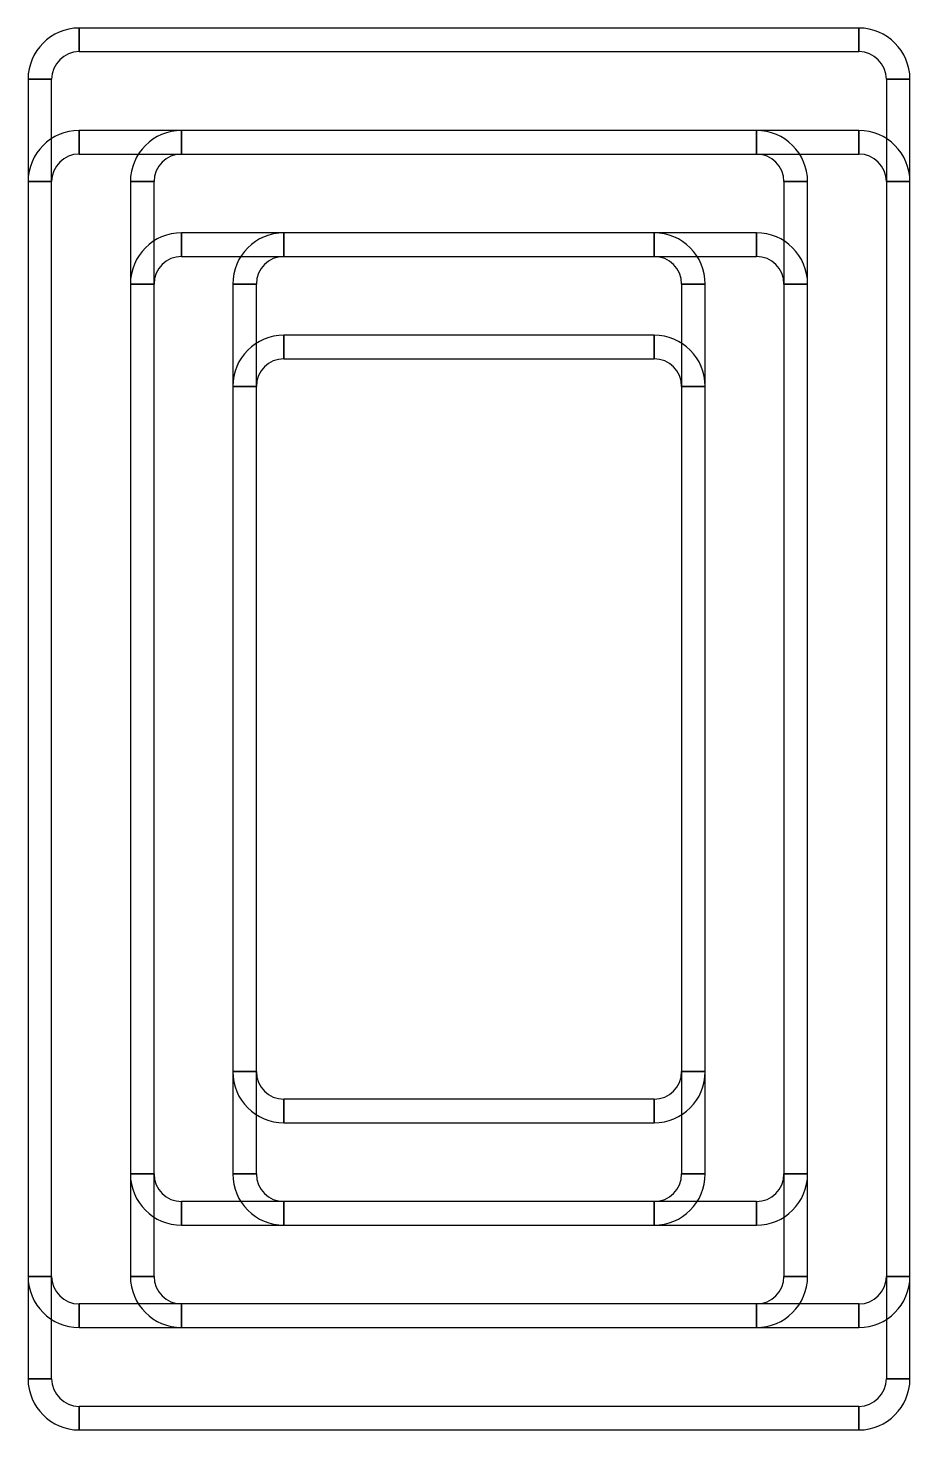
# Model space of a CAD drawing. Header units: metres. Extents: x -56 to 56, y -89 to 89.
import ezdxf

# ---------------------------------------------------------------- set-up
doc = ezdxf.new("R2010")
doc.units = ezdxf.units.M

msp = doc.modelspace()

# ---------------------------------------------------------------- linework, layer by layer
at = {"layer": 'PARAMETRIX'}
for p, q in [((49.5, 89), (-49.5, 89)), ((-49.5, 89), (-49.5, 86)), ((-49.5, 86), (-49.5, 89)), ((49.5, 89), (49.5, 86)), ((49.5, 86), (49.5, 89)), ((-49.5, 86), (49.5, 86)), ((-56, 82.5), (-53, 82.5)), ((-56, 82.5), (-56, -82.5)), ((-53, 82.5), (-56, 82.5)), ((-53, -82.5), (-53, 82.5)), ((56, 82.5), (53, 82.5)), ((53, 82.5), (53, -82.5)), ((53, 82.5), (56, 82.5)), ((56, -82.5), (56, 82.5)), ((49.5, 76), (-49.5, 76)), ((-49.5, 76), (-49.5, 73)), ((-49.5, 73), (-49.5, 76)), ((36.5, 76), (-36.5, 76)), ((-36.5, 76), (-36.5, 73)), ((-36.5, 73), (-36.5, 76)), ((36.5, 76), (36.5, 73)), ((36.5, 73), (36.5, 76)), ((49.5, 76), (49.5, 73)), ((49.5, 73), (49.5, 76)), ((-49.5, 73), (49.5, 73)), ((-36.5, 73), (36.5, 73)), ((-56, 69.5), (-53, 69.5)), ((-56, 69.5), (-56, -69.5)), ((-53, 69.5), (-56, 69.5)), ((-53, -69.5), (-53, 69.5)), ((-43, 69.5), (-40, 69.5)), ((-43, 69.5), (-43, -69.5)), ((-40, 69.5), (-43, 69.5)), ((-40, -69.5), (-40, 69.5)), ((43, 69.5), (40, 69.5)), ((40, 69.5), (40, -69.5)), ((40, 69.5), (43, 69.5)), ((43, -69.5), (43, 69.5)), ((56, 69.5), (53, 69.5)), ((53, 69.5), (53, -69.5)), ((53, 69.5), (56, 69.5)), ((56, -69.5), (56, 69.5)), ((36.5, 63), (-36.5, 63)), ((-36.5, 63), (-36.5, 60)), ((-36.5, 60), (-36.5, 63)), ((23.5, 63), (-23.5, 63)), ((-23.5, 63), (-23.5, 60)), ((-23.5, 60), (-23.5, 63)), ((23.5, 63), (23.5, 60)), ((23.5, 60), (23.5, 63)), ((36.5, 63), (36.5, 60)), ((36.5, 60), (36.5, 63)), ((-36.5, 60), (36.5, 60)), ((-23.5, 60), (23.5, 60)), ((-43, 56.5), (-40, 56.5)), ((-43, 56.5), (-43, -56.5)), ((-40, 56.5), (-43, 56.5)), ((-40, -56.5), (-40, 56.5)), ((-30, 56.5), (-27, 56.5)), ((-30, 56.5), (-30, -56.5)), ((-27, 56.5), (-30, 56.5)), ((-27, -56.5), (-27, 56.5)), ((30, 56.5), (27, 56.5)), ((27, 56.5), (27, -56.5)), ((27, 56.5), (30, 56.5)), ((30, -56.5), (30, 56.5)), ((43, 56.5), (40, 56.5)), ((40, 56.5), (40, -56.5)), ((40, 56.5), (43, 56.5)), ((43, -56.5), (43, 56.5)), ((23.5, 50), (-23.5, 50)), ((-23.5, 50), (-23.5, 47)), ((-23.5, 47), (-23.5, 50)), ((23.5, 50), (23.5, 47)), ((23.5, 47), (23.5, 50)), ((-23.5, 47), (23.5, 47)), ((-30, 43.5), (-27, 43.5)), ((-30, 43.5), (-30, -43.5)), ((-27, 43.5), (-30, 43.5)), ((-27, -43.5), (-27, 43.5)), ((30, 43.5), (27, 43.5)), ((27, 43.5), (27, -43.5)), ((27, 43.5), (30, 43.5)), ((30, -43.5), (30, 43.5)), ((-30, -43.5), (-27, -43.5)), ((-27, -43.5), (-30, -43.5)), ((30, -43.5), (27, -43.5)), ((27, -43.5), (30, -43.5)), ((23.5, -47), (-23.5, -47)), ((-23.5, -47), (-23.5, -50)), ((-23.5, -50), (-23.5, -47)), ((23.5, -50), (23.5, -47)), ((23.5, -47), (23.5, -50)), ((-23.5, -50), (23.5, -50)), ((-43, -56.5), (-40, -56.5)), ((-40, -56.5), (-43, -56.5)), ((-30, -56.5), (-27, -56.5)), ((-27, -56.5), (-30, -56.5)), ((30, -56.5), (27, -56.5)), ((27, -56.5), (30, -56.5)), ((40, -56.5), (43, -56.5)), ((43, -56.5), (40, -56.5)), ((-36.5, -63), (-36.5, -60)), ((36.5, -60), (-36.5, -60)), ((-36.5, -60), (-36.5, -63)), ((23.5, -60), (-23.5, -60)), ((-23.5, -60), (-23.5, -63)), ((-23.5, -63), (-23.5, -60)), ((23.5, -63), (23.5, -60)), ((23.5, -60), (23.5, -63)), ((36.5, -63), (36.5, -60)), ((36.5, -60), (36.5, -63)), ((-36.5, -63), (36.5, -63)), ((-23.5, -63), (23.5, -63)), ((-56, -69.5), (-53, -69.5)), ((-53, -69.5), (-56, -69.5)), ((-43, -69.5), (-40, -69.5)), ((-40, -69.5), (-43, -69.5)), ((43, -69.5), (40, -69.5)), ((40, -69.5), (43, -69.5)), ((53, -69.5), (56, -69.5)), ((56, -69.5), (53, -69.5)), ((-49.5, -76), (-49.5, -73)), ((49.5, -73), (-49.5, -73)), ((-49.5, -73), (-49.5, -76)), ((36.5, -73), (-36.5, -73)), ((-36.5, -73), (-36.5, -76)), ((-36.5, -76), (-36.5, -73)), ((36.5, -76), (36.5, -73)), ((36.5, -73), (36.5, -76)), ((49.5, -76), (49.5, -73)), ((49.5, -73), (49.5, -76)), ((-49.5, -76), (49.5, -76)), ((-36.5, -76), (36.5, -76)), ((-56, -82.5), (-53, -82.5)), ((-53, -82.5), (-56, -82.5)), ((56, -82.5), (53, -82.5)), ((53, -82.5), (56, -82.5)), ((49.5, -86), (-49.5, -86)), ((-49.5, -86), (-49.5, -89)), ((-49.5, -89), (-49.5, -86)), ((49.5, -89), (49.5, -86)), ((49.5, -86), (49.5, -89)), ((-49.5, -89), (49.5, -89))]:
    msp.add_line(p, q, dxfattribs=at)
for centre, radius, start, end in [((-49.5, 82.5), 6.5, 90, 180), ((49.5, 82.5), 6.5, 0, 90), ((-49.5, 82.5), 3.5, 90, 180), ((49.5, 82.5), 3.5, 360, 90), ((-49.5, 69.5), 6.5, 90, 180), ((-36.5, 69.5), 6.5, 90, 180), ((36.5, 69.5), 6.5, 0, 90), ((49.5, 69.5), 6.5, 0, 90), ((-49.5, 69.5), 3.5, 90, 180), ((-36.5, 69.5), 3.5, 90, 180), ((36.5, 69.5), 3.5, 0, 90), ((49.5, 69.5), 3.5, 0, 90), ((-36.5, 56.5), 6.5, 90, 180), ((-23.5, 56.5), 6.5, 90, 180), ((23.5, 56.5), 6.5, 360, 90), ((36.5, 56.5), 6.5, 0, 90), ((-36.5, 56.5), 3.5, 90, 180), ((-23.5, 56.5), 3.5, 90, 180), ((23.5, 56.5), 3.5, 0, 90), ((36.5, 56.5), 3.5, 0, 90), ((-23.5, 43.5), 6.5, 90, 180), ((23.5, 43.5), 6.5, 360, 90), ((-23.5, 43.5), 3.5, 90, 180), ((23.5, 43.5), 3.5, 0, 90), ((-23.5, -43.5), 6.5, 180, 270), ((-23.5, -43.5), 3.5, 180, 270), ((23.5, -43.5), 6.5, 270, 0), ((23.5, -43.5), 3.5, 270, 0), ((-36.5, -56.5), 6.5, 180, 270), ((-36.5, -56.5), 3.5, 180, 270), ((-23.5, -56.5), 6.5, 180, 270), ((-23.5, -56.5), 3.5, 180, 270), ((23.5, -56.5), 6.5, 270, 0), ((23.5, -56.5), 3.5, 270, 0), ((36.5, -56.5), 6.5, 270, 0), ((36.5, -56.5), 3.5, 270, 0), ((-49.5, -69.5), 6.5, 180, 270), ((-49.5, -69.5), 3.5, 180, 270), ((-36.5, -69.5), 6.5, 180, 270), ((-36.5, -69.5), 3.5, 180, 270), ((36.5, -69.5), 6.5, 270, 0), ((36.5, -69.5), 3.5, 270, 0), ((49.5, -69.5), 6.5, 270, 0), ((49.5, -69.5), 3.5, 270, 0), ((-49.5, -82.5), 6.5, 180, 270), ((-49.5, -82.5), 3.5, 180, 270), ((49.5, -82.5), 6.5, 270, 0), ((49.5, -82.5), 3.5, 270, 0)]:
    msp.add_arc(centre, radius, start, end, dxfattribs=at)

doc.saveas('drawing.dxf')
